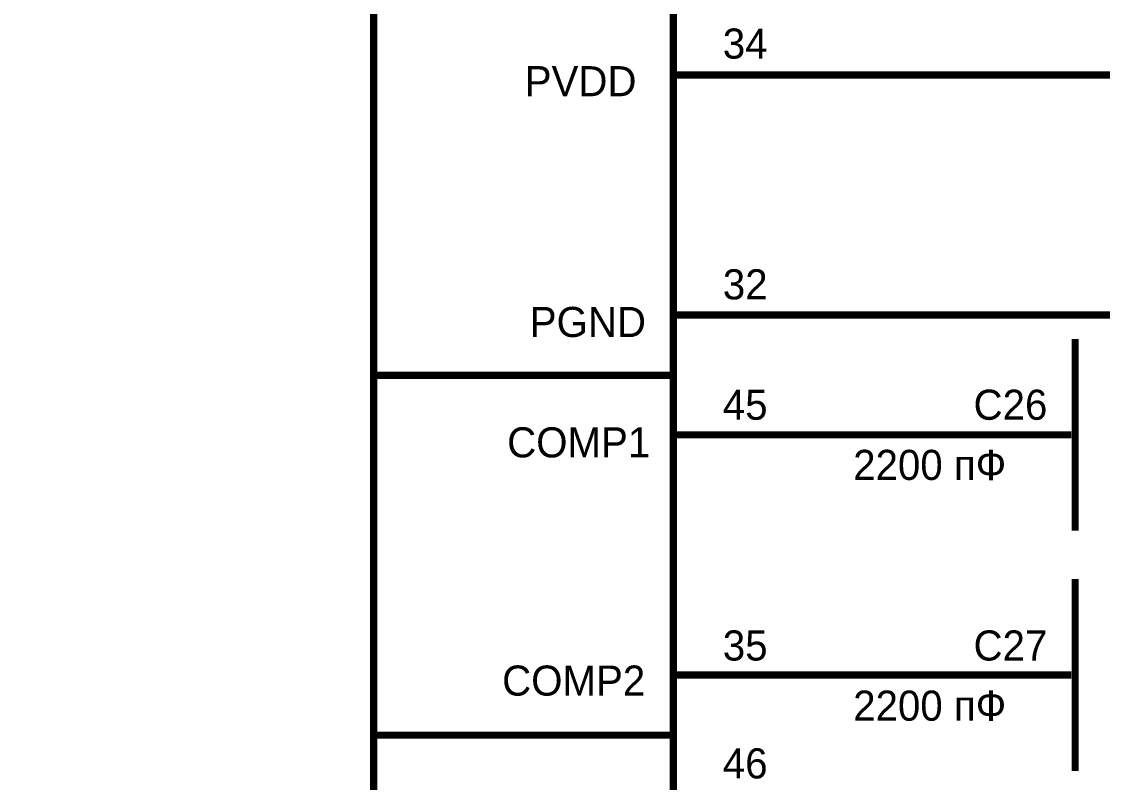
# Model space of a CAD drawing. Header units: inches. Extents: x 0 to 841, y 0 to 594.
# Drawn here: x 637.84 to 682.89, y 413.01 to 444.72 of the extents above; entities that cross this region are included whole.
import ezdxf

# ---------------------------------------------------------------- set-up
doc = ezdxf.new("R2010")
doc.units = ezdxf.units.IN
doc.layers.add('Sheet', color=255, linetype='Continuous')

msp = doc.modelspace()

# ---------------------------------------------------------------- linework, layer by layer
at = {"layer": 'Sheet'}
msp.add_lwpolyline([(625.001, 519.972, 0.3, 0.3, 0), (665.008, 519.972, 0.3, 0.3, 0), (665.008, 344.976, 0.3, 0.3, 0), (625.001, 344.976, 0.3, 0.3, 0), (625.001, 519.972, 0.3, 0.3, 0)], format="xyseb", close=True, dxfattribs=at)
for points in [[(652.517, 519.972, 0.3, 0.3, 0), (652.517, 344.976, 0.3, 0.3, 0)], [(665.008, 442.495, 0.3, 0.3, 0), (670.025, 442.495, 0.3, 0.3, 0)], [(717.505, 442.495, 0.3, 0.3, 0), (715.022, 442.495, 0.3, 0.3, 0), (705.014, 442.495, 0.3, 0.3, 0), (695.006, 442.495, 0.3, 0.3, 0), (670.025, 442.495, 0.3, 0.3, 0)], [(665.008, 432.487, 0.3, 0.3, 0), (670.025, 432.487, 0.3, 0.3, 0)], [(670.025, 432.487, 0.3, 0.3, 0), (695.006, 432.487, 0.3, 0.3, 0), (705.014, 432.487, 0.3, 0.3, 0), (715.022, 432.487, 0.3, 0.3, 0)], [(681.758, 431.494, 0.3, 0.3, 0), (681.758, 423.498, 0.3, 0.3, 0)], [(652.517, 429.978, 0.3, 0.3, 0), (665.008, 429.978, 0.3, 0.3, 0)], [(665.008, 427.496, 0.3, 0.3, 0), (670.025, 427.496, 0.3, 0.3, 0)], [(670.025, 427.496, 0.3, 0.3, 0), (677.524, 427.496, 0.3, 0.3, 0)], [(681.601, 427.496, 0.3, 0.3, 0), (677.524, 427.496, 0.3, 0.3, 0)], [(681.758, 421.486, 0.3, 0.3, 0), (681.758, 413.49, 0.3, 0.3, 0)], [(665.008, 417.488, 0.3, 0.3, 0), (670.025, 417.488, 0.3, 0.3, 0)], [(670.025, 417.488, 0.3, 0.3, 0), (677.524, 417.488, 0.3, 0.3, 0)], [(681.601, 417.488, 0.3, 0.3, 0), (677.524, 417.488, 0.3, 0.3, 0)], [(652.517, 414.98, 0.3, 0.3, 0), (665.008, 414.98, 0.3, 0.3, 0)]]:
    msp.add_lwpolyline(points, format="xyseb", dxfattribs=at)

# ---------------------------------------------------------------- texts
for s, p in [('34', (667.072, 443.174)), ('PVDD', (658.815, 441.607)), ('32', (667.072, 433.14)), ('PGND', (659.024, 431.572)), ('45', (667.072, 428.123)), ('C26', (677.524, 428.123)), ('COMP1', (658.083, 426.555)), ('2200 пФ', (672.507, 425.615)), ('35', (667.072, 418.089)), ('C27', (677.524, 418.089)), ('COMP2', (657.874, 416.626)), ('2200 пФ', (672.507, 415.581)), ('46', (667.072, 413.176))]:
    msp.add_text(s, height=1.2543, dxfattribs=at).set_placement(p)

doc.saveas('drawing.dxf')
